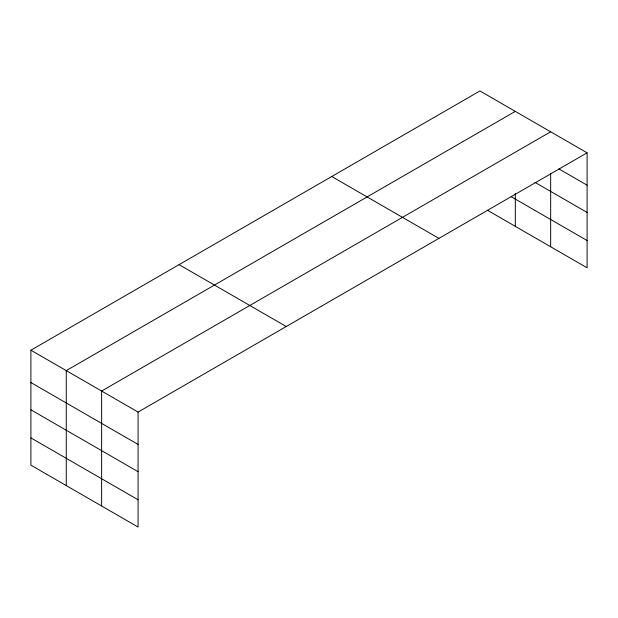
<?xml version="1.0" encoding="UTF-8"?>
<svg xmlns="http://www.w3.org/2000/svg" width="618" height="618" viewBox="0 0 618 618"><rect width="100%" height="100%" fill="white"/><g stroke="black" fill="none" stroke-linecap="round" stroke-linejoin="round"><path stroke-width="0.93" d="M587.1 152.831L479.931 90.954L30.9 350.205L30.9 465.169L138.069 527.046L138.069 412.075L587.1 152.831L587.1 267.795L487.332 210.197M515.296 111.379L66.265 370.622L66.265 485.586M550.661 131.796L101.63 391.039L101.63 506.003M558.942 168.923L587.1 185.184M535.034 182.387L587.1 212.445M511.186 196.702L587.1 240.533M331.75 176.509L438.919 238.386M179.081 264.651L286.25 326.528M30.9 350.205L138.069 412.075M30.9 382.55L138.069 444.427M30.9 409.819L138.069 471.688M30.9 437.907L138.069 499.777M550.661 173.542L550.661 246.76M515.296 193.457L515.296 226.343"/></g></svg>
